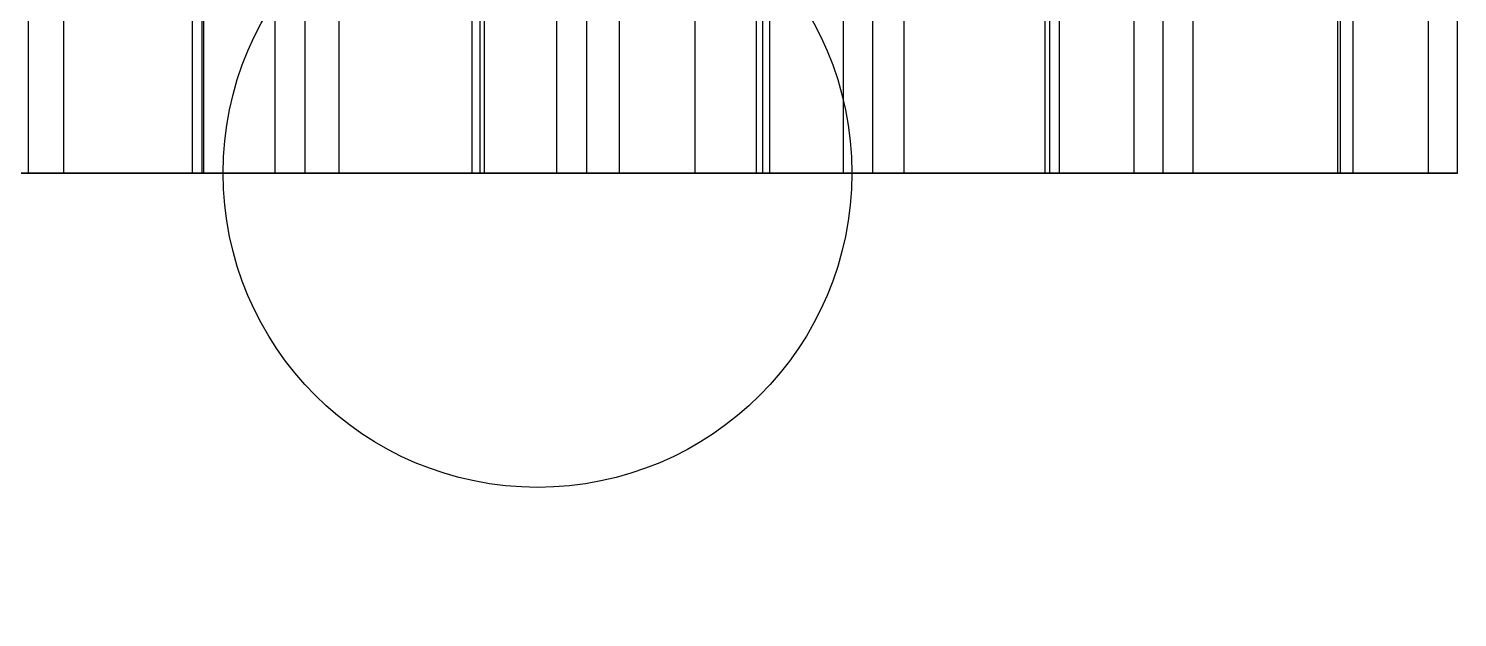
# Model space of a CAD drawing. Extents: x -60 to 60, y 140 to 264.
# Drawn here: x -27.24 to -18.15, y 191.67 to 195.42 of the extents above; entities that cross this region are included whole.
import ezdxf

# ---------------------------------------------------------------- set-up
doc = ezdxf.new("R2010")
doc.units = 0
doc.layers.add('Cut051011', color=7, linetype='CONTINUOUS')

msp = doc.modelspace()

# ---------------------------------------------------------------- linework, layer by layer
at = {"layer": 'Cut051011'}
for p, q in [((-27.238, 194.5, 550.031), (-27.238, 197.5, 550.031)), ((-27.238, 194.5, 550.031), (-27.238, 197.5, 550.031)), ((-27.238, 194.5, 649.969), (-27.238, 197.5, 649.969)), ((-27.238, 194.5, 649.969), (-27.238, 197.5, 649.969)), ((-27.0143, 194.5, 550.256), (-27.0143, 197.5, 550.256)), ((-27.0143, 194.5, 550.256), (-27.0143, 197.5, 550.256)), ((-27.0143, 194.5, 649.744), (-27.0143, 197.5, 649.744)), ((-27.0143, 194.5, 649.744), (-27.0143, 197.5, 649.744)), ((-26.1946, 194.5, 549.477), (-26.1946, 197.5, 549.477)), ((-26.1946, 194.5, 549.477), (-26.1946, 197.5, 549.477)), ((-26.1946, 194.5, 650.523), (-26.1946, 197.5, 650.523)), ((-26.1946, 194.5, 650.523), (-26.1946, 197.5, 650.523)), ((-26.1333, 194.5, 549.788), (-26.1333, 197.5, 549.788)), ((-26.1333, 194.5, 549.788), (-26.1333, 197.5, 549.788)), ((-26.1333, 194.5, 650.212), (-26.1333, 197.5, 650.212)), ((-26.1333, 194.5, 650.212), (-26.1333, 197.5, 650.212)), ((-26.1225, 194.5, 549.291), (-26.1225, 197.5, 549.291)), ((-26.1225, 194.5, 549.291), (-26.1225, 197.5, 549.291)), ((-26.1225, 194.5, 650.709), (-26.1225, 197.5, 650.709)), ((-26.1225, 194.5, 650.709), (-26.1225, 197.5, 650.709)), ((-25.6698, 194.5, 549.061), (-25.6698, 197.5, 549.061)), ((-25.6698, 194.5, 549.061), (-25.6698, 197.5, 549.061)), ((-25.6698, 194.5, 650.939), (-25.6698, 197.5, 650.939)), ((-25.6698, 194.5, 650.939), (-25.6698, 197.5, 650.939)), ((-25.4776, 194.5, 549.111), (-25.4776, 197.5, 549.111)), ((-25.4776, 194.5, 549.111), (-25.4776, 197.5, 549.111)), ((-25.4776, 194.5, 650.889), (-25.4776, 197.5, 650.889)), ((-25.4776, 194.5, 650.889), (-25.4776, 197.5, 650.889)), ((-25.2618, 194.5, 549.344), (-25.2618, 197.5, 549.344)), ((-25.2618, 194.5, 549.344), (-25.2618, 197.5, 549.344)), ((-25.2618, 194.5, 650.656), (-25.2618, 197.5, 650.656)), ((-25.2618, 194.5, 650.656), (-25.2618, 197.5, 650.656)), ((-24.4154, 194.5, 548.593), (-24.4154, 197.5, 548.593)), ((-24.4154, 194.5, 548.593), (-24.4154, 197.5, 548.593)), ((-24.4154, 194.5, 651.407), (-24.4154, 197.5, 651.407)), ((-24.4154, 194.5, 651.407), (-24.4154, 197.5, 651.407)), ((-24.365, 194.5, 548.906), (-24.365, 197.5, 548.906)), ((-24.365, 194.5, 548.906), (-24.365, 197.5, 548.906)), ((-24.365, 194.5, 651.094), (-24.365, 197.5, 651.094)), ((-24.365, 194.5, 651.094), (-24.365, 197.5, 651.094)), ((-24.3369, 194.5, 548.41), (-24.3369, 197.5, 548.41)), ((-24.3369, 194.5, 548.41), (-24.3369, 197.5, 548.41)), ((-24.3369, 194.5, 651.59), (-24.3369, 197.5, 651.59)), ((-24.3369, 194.5, 651.59), (-24.3369, 197.5, 651.59)), ((-23.8764, 194.5, 548.196), (-23.8764, 197.5, 548.196)), ((-23.8764, 194.5, 548.196), (-23.8764, 197.5, 548.196)), ((-23.8764, 194.5, 651.804), (-23.8764, 197.5, 651.804)), ((-23.8764, 194.5, 651.804), (-23.8764, 197.5, 651.804)), ((-23.686, 194.5, 548.253), (-23.686, 197.5, 548.253)), ((-23.686, 194.5, 548.253), (-23.686, 197.5, 548.253)), ((-23.686, 194.5, 651.747), (-23.686, 197.5, 651.747)), ((-23.686, 194.5, 651.747), (-23.686, 197.5, 651.747)), ((-23.4785, 194.5, 548.493), (-23.4785, 197.5, 548.493)), ((-23.4785, 194.5, 548.493), (-23.4785, 197.5, 548.493)), ((-23.4785, 194.5, 651.507), (-23.4785, 197.5, 651.507)), ((-23.4785, 194.5, 651.507), (-23.4785, 197.5, 651.507)), ((-23, 197.5, 639.837), (-23, 194.5, 639.837)), ((-23, 197.5, 639.837), (-23, 194.5, 639.837)), ((-23, 197.5, 560.163), (-23, 194.5, 560.163)), ((-23, 197.5, 560.163), (-23, 194.5, 560.163)), ((-22.6064, 194.5, 547.772), (-22.6064, 197.5, 547.772)), ((-22.6064, 194.5, 547.772), (-22.6064, 197.5, 547.772)), ((-22.6064, 194.5, 652.228), (-22.6064, 197.5, 652.228)), ((-22.6064, 194.5, 652.228), (-22.6064, 197.5, 652.228)), ((-22.567, 194.5, 548.087), (-22.567, 197.5, 548.087)), ((-22.567, 194.5, 548.087), (-22.567, 197.5, 548.087)), ((-22.567, 194.5, 651.913), (-22.567, 197.5, 651.913)), ((-22.567, 194.5, 651.913), (-22.567, 197.5, 651.913)), ((-22.5216, 194.5, 547.593), (-22.5216, 197.5, 547.593)), ((-22.5216, 194.5, 547.593), (-22.5216, 197.5, 547.593)), ((-22.5216, 194.5, 652.407), (-22.5216, 197.5, 652.407)), ((-22.5216, 194.5, 652.407), (-22.5216, 197.5, 652.407)), ((-22.0539, 194.5, 547.394), (-22.0539, 197.5, 547.394)), ((-22.0539, 194.5, 547.394), (-22.0539, 197.5, 547.394)), ((-22.0539, 194.5, 652.606), (-22.0539, 197.5, 652.606)), ((-22.0539, 194.5, 652.606), (-22.0539, 197.5, 652.606)), ((-21.8657, 194.5, 547.458), (-21.8657, 197.5, 547.458)), ((-21.8657, 194.5, 547.458), (-21.8657, 197.5, 547.458)), ((-21.8657, 194.5, 652.542), (-21.8657, 197.5, 652.542)), ((-21.8657, 194.5, 652.542), (-21.8657, 197.5, 652.542)), ((-21.6666, 194.5, 547.705), (-21.6666, 197.5, 547.705)), ((-21.6666, 194.5, 547.705), (-21.6666, 197.5, 547.705)), ((-21.6666, 194.5, 652.295), (-21.6666, 197.5, 652.295)), ((-21.6666, 194.5, 652.295), (-21.6666, 197.5, 652.295)), ((-20.7699, 194.5, 547.015), (-20.7699, 197.5, 547.015)), ((-20.7699, 194.5, 547.015), (-20.7699, 197.5, 547.015)), ((-20.7699, 194.5, 652.985), (-20.7699, 197.5, 652.985)), ((-20.7699, 194.5, 652.985), (-20.7699, 197.5, 652.985)), ((-20.7415, 194.5, 547.331), (-20.7415, 197.5, 547.331)), ((-20.7415, 194.5, 547.331), (-20.7415, 197.5, 547.331)), ((-20.7415, 194.5, 652.669), (-20.7415, 197.5, 652.669)), ((-20.7415, 194.5, 652.669), (-20.7415, 197.5, 652.669)), ((-20.6789, 194.5, 546.838), (-20.6789, 197.5, 546.838)), ((-20.6789, 194.5, 546.838), (-20.6789, 197.5, 546.838)), ((-20.6789, 194.5, 653.162), (-20.6789, 197.5, 653.162)), ((-20.6789, 194.5, 653.162), (-20.6789, 197.5, 653.162)), ((-20.2046, 194.5, 546.656), (-20.2046, 197.5, 546.656)), ((-20.2046, 194.5, 546.656), (-20.2046, 197.5, 546.656)), ((-20.2046, 194.5, 653.344), (-20.2046, 197.5, 653.344)), ((-20.2046, 194.5, 653.344), (-20.2046, 197.5, 653.344)), ((-20.0187, 194.5, 546.727), (-20.0187, 197.5, 546.727)), ((-20.0187, 194.5, 546.727), (-20.0187, 197.5, 546.727)), ((-20.0187, 194.5, 653.273), (-20.0187, 197.5, 653.273)), ((-20.0187, 194.5, 653.273), (-20.0187, 197.5, 653.273)), ((-19.8284, 194.5, 546.981), (-19.8284, 197.5, 546.981)), ((-19.8284, 194.5, 546.981), (-19.8284, 197.5, 546.981)), ((-19.8284, 194.5, 653.019), (-19.8284, 197.5, 653.019)), ((-19.8284, 194.5, 653.019), (-19.8284, 197.5, 653.019)), ((-18.9081, 194.5, 546.323), (-18.9081, 197.5, 546.323)), ((-18.9081, 194.5, 546.323), (-18.9081, 197.5, 546.323)), ((-18.9081, 194.5, 653.677), (-18.9081, 197.5, 653.677)), ((-18.9081, 194.5, 653.677), (-18.9081, 197.5, 653.677)), ((-18.8908, 194.5, 546.639), (-18.8908, 197.5, 546.639)), ((-18.8908, 194.5, 546.639), (-18.8908, 197.5, 546.639)), ((-18.8908, 194.5, 653.361), (-18.8908, 197.5, 653.361)), ((-18.8908, 194.5, 653.361), (-18.8908, 197.5, 653.361)), ((-18.811, 194.5, 546.149), (-18.811, 197.5, 546.149)), ((-18.811, 194.5, 546.149), (-18.811, 197.5, 546.149)), ((-18.811, 194.5, 653.851), (-18.811, 197.5, 653.851)), ((-18.811, 194.5, 653.851), (-18.811, 197.5, 653.851)), ((-18.3306, 194.5, 545.984), (-18.3306, 197.5, 545.984)), ((-18.3306, 194.5, 545.984), (-18.3306, 197.5, 545.984)), ((-18.3306, 194.5, 654.016), (-18.3306, 197.5, 654.016)), ((-18.3306, 194.5, 654.016), (-18.3306, 197.5, 654.016)), ((-18.1473, 194.5, 546.061), (-18.1473, 197.5, 546.061)), ((-18.1473, 194.5, 546.061), (-18.1473, 197.5, 546.061)), ((-18.1473, 194.5, 653.939), (-18.1473, 197.5, 653.939)), ((-18.1473, 194.5, 653.939), (-18.1473, 197.5, 653.939))]:
    msp.add_line(p, q, dxfattribs=at)
for centre, radius in [((0, 203.5), 60), ((0, 203.5), 60), ((0, 200.5), 60), ((0, 200.5), 60), ((-24, 194.5), 2), ((-24, 194.5), 2), ((-24, 194.5), 2), ((-24, 194.5), 2)]:
    msp.add_circle(centre, radius, dxfattribs=at)
for points, degree, knots in [([(-27.238, 194.5, 550.031), (-27.2686, 194.5, 549.988), (-27.3267, 194.5, 549.973), (-27.3856, 194.5, 549.961), (-27.4319, 194.5, 549.987)], 2, [0, 0, 0, 0.724386, 0.724386, 1.44877, 1.44877, 1.44877]), ([(-27.4319, 194.5, 650.013), (-27.3856, 194.5, 650.039), (-27.3267, 194.5, 650.027), (-27.2686, 194.5, 650.012), (-27.238, 194.5, 649.969)], 2, [0, 0, 0, 0.724386, 0.724386, 1.44877, 1.44877, 1.44877]), ([(-27.238, 194.5, 550.031), (-27.2686, 194.5, 549.988), (-27.3267, 194.5, 549.973), (-27.3856, 194.5, 549.961), (-27.4319, 194.5, 549.987)], 2, [0, 0, 0, 0.724386, 0.724386, 1.44877, 1.44877, 1.44877]), ([(-27.4319, 194.5, 650.013), (-27.3856, 194.5, 650.039), (-27.3267, 194.5, 650.027), (-27.2686, 194.5, 650.012), (-27.238, 194.5, 649.969)], 2, [0, 0, 0, 0.724386, 0.724386, 1.44877, 1.44877, 1.44877]), ([(-26.1333, 194.5, 549.788), (-26.1302, 194.5, 549.87), (-26.1462, 194.5, 549.968), (-26.1947, 194.5, 550.062), (-26.2424, 194.5, 550.156), (-26.3247, 194.5, 550.243), (-26.4274, 194.5, 550.297), (-26.5296, 194.5, 550.352), (-26.6484, 194.5, 550.371), (-26.7528, 194.5, 550.358), (-26.8579, 194.5, 550.346), (-26.9474, 194.5, 550.305), (-27.0143, 194.5, 550.256)], 3, [0, 0, 0, 0, 0.558599, 0.558599, 0.558599, 1.1172, 1.1172, 1.1172, 1.6758, 1.6758, 1.6758, 2.2344, 2.2344, 2.2344, 2.2344]), ([(-27.0143, 194.5, 649.744), (-26.9474, 194.5, 649.695), (-26.8579, 194.5, 649.654), (-26.7528, 194.5, 649.642), (-26.6484, 194.5, 649.629), (-26.5296, 194.5, 649.648), (-26.4274, 194.5, 649.703), (-26.3247, 194.5, 649.757), (-26.2424, 194.5, 649.844), (-26.1947, 194.5, 649.938), (-26.1462, 194.5, 650.032), (-26.1302, 194.5, 650.13), (-26.1333, 194.5, 650.212)], 3, [0, 0, 0, 0, 0.558599, 0.558599, 0.558599, 1.1172, 1.1172, 1.1172, 1.6758, 1.6758, 1.6758, 2.2344, 2.2344, 2.2344, 2.2344]), ([(-26.1333, 194.5, 549.788), (-26.1302, 194.5, 549.87), (-26.1462, 194.5, 549.968), (-26.1947, 194.5, 550.062), (-26.2424, 194.5, 550.156), (-26.3247, 194.5, 550.243), (-26.4274, 194.5, 550.297), (-26.5296, 194.5, 550.352), (-26.6484, 194.5, 550.371), (-26.7528, 194.5, 550.358), (-26.8579, 194.5, 550.346), (-26.9474, 194.5, 550.305), (-27.0143, 194.5, 550.256)], 3, [0, 0, 0, 0, 0.558599, 0.558599, 0.558599, 1.1172, 1.1172, 1.1172, 1.6758, 1.6758, 1.6758, 2.2344, 2.2344, 2.2344, 2.2344]), ([(-27.0143, 194.5, 649.744), (-26.9474, 194.5, 649.695), (-26.8579, 194.5, 649.654), (-26.7528, 194.5, 649.642), (-26.6484, 194.5, 649.629), (-26.5296, 194.5, 649.648), (-26.4274, 194.5, 649.703), (-26.3247, 194.5, 649.757), (-26.2424, 194.5, 649.844), (-26.1947, 194.5, 649.938), (-26.1462, 194.5, 650.032), (-26.1302, 194.5, 650.13), (-26.1333, 194.5, 650.212)], 3, [0, 0, 0, 0, 0.558599, 0.558599, 0.558599, 1.1172, 1.1172, 1.1172, 1.6758, 1.6758, 1.6758, 2.2344, 2.2344, 2.2344, 2.2344]), ([(-26.1225, 194.5, 549.291), (-26.1701, 194.5, 549.315), (-26.1937, 194.5, 549.37), (-26.2135, 194.5, 549.427), (-26.1946, 194.5, 549.477)], 2, [0, 0, 0, 0.724386, 0.724386, 1.44877, 1.44877, 1.44877]), ([(-26.1946, 194.5, 650.523), (-26.2135, 194.5, 650.573), (-26.1937, 194.5, 650.63), (-26.1701, 194.5, 650.685), (-26.1225, 194.5, 650.709)], 2, [0, 0, 0, 0.724386, 0.724386, 1.44877, 1.44877, 1.44877]), ([(-26.1225, 194.5, 549.291), (-26.1701, 194.5, 549.315), (-26.1937, 194.5, 549.37), (-26.2135, 194.5, 549.427), (-26.1946, 194.5, 549.477)], 2, [0, 0, 0, 0.724386, 0.724386, 1.44877, 1.44877, 1.44877]), ([(-26.1946, 194.5, 650.523), (-26.2135, 194.5, 650.573), (-26.1937, 194.5, 650.63), (-26.1701, 194.5, 650.685), (-26.1225, 194.5, 650.709)], 2, [0, 0, 0, 0.724386, 0.724386, 1.44877, 1.44877, 1.44877]), ([(-25.4776, 194.5, 549.111), (-25.5066, 194.5, 549.067), (-25.5641, 194.5, 549.049), (-25.6226, 194.5, 549.036), (-25.6698, 194.5, 549.061)], 2, [0, 0, 0, 0.724386, 0.724386, 1.44877, 1.44877, 1.44877]), ([(-25.6698, 194.5, 650.939), (-25.6226, 194.5, 650.964), (-25.5641, 194.5, 650.951), (-25.5066, 194.5, 650.933), (-25.4776, 194.5, 650.889)], 2, [0, 0, 0, 0.724386, 0.724386, 1.44877, 1.44877, 1.44877]), ([(-25.4776, 194.5, 549.111), (-25.5066, 194.5, 549.067), (-25.5641, 194.5, 549.049), (-25.6226, 194.5, 549.036), (-25.6698, 194.5, 549.061)], 2, [0, 0, 0, 0.724386, 0.724386, 1.44877, 1.44877, 1.44877]), ([(-25.6698, 194.5, 650.939), (-25.6226, 194.5, 650.964), (-25.5641, 194.5, 650.951), (-25.5066, 194.5, 650.933), (-25.4776, 194.5, 650.889)], 2, [0, 0, 0, 0.724386, 0.724386, 1.44877, 1.44877, 1.44877]), ([(-24.365, 194.5, 548.906), (-24.3648, 194.5, 548.989), (-24.3841, 194.5, 549.086), (-24.436, 194.5, 549.178), (-24.4868, 194.5, 549.27), (-24.5721, 194.5, 549.355), (-24.6767, 194.5, 549.405), (-24.7807, 194.5, 549.457), (-24.9002, 194.5, 549.472), (-25.004, 194.5, 549.455), (-25.1086, 194.5, 549.439), (-25.1967, 194.5, 549.395), (-25.2618, 194.5, 549.344)], 3, [0, 0, 0, 0, 0.558599, 0.558599, 0.558599, 1.1172, 1.1172, 1.1172, 1.6758, 1.6758, 1.6758, 2.2344, 2.2344, 2.2344, 2.2344]), ([(-25.2618, 194.5, 650.656), (-25.1967, 194.5, 650.605), (-25.1086, 194.5, 650.561), (-25.004, 194.5, 650.545), (-24.9002, 194.5, 650.528), (-24.7807, 194.5, 650.543), (-24.6767, 194.5, 650.595), (-24.5721, 194.5, 650.645), (-24.4868, 194.5, 650.73), (-24.436, 194.5, 650.822), (-24.3841, 194.5, 650.914), (-24.3648, 194.5, 651.011), (-24.365, 194.5, 651.094)], 3, [0, 0, 0, 0, 0.558599, 0.558599, 0.558599, 1.1172, 1.1172, 1.1172, 1.6758, 1.6758, 1.6758, 2.2344, 2.2344, 2.2344, 2.2344]), ([(-24.365, 194.5, 548.906), (-24.3648, 194.5, 548.989), (-24.3841, 194.5, 549.086), (-24.436, 194.5, 549.178), (-24.4868, 194.5, 549.27), (-24.5721, 194.5, 549.355), (-24.6767, 194.5, 549.405), (-24.7807, 194.5, 549.457), (-24.9002, 194.5, 549.472), (-25.004, 194.5, 549.455), (-25.1086, 194.5, 549.439), (-25.1967, 194.5, 549.395), (-25.2618, 194.5, 549.344)], 3, [0, 0, 0, 0, 0.558599, 0.558599, 0.558599, 1.1172, 1.1172, 1.1172, 1.6758, 1.6758, 1.6758, 2.2344, 2.2344, 2.2344, 2.2344]), ([(-25.2618, 194.5, 650.656), (-25.1967, 194.5, 650.605), (-25.1086, 194.5, 650.561), (-25.004, 194.5, 650.545), (-24.9002, 194.5, 650.528), (-24.7807, 194.5, 650.543), (-24.6767, 194.5, 650.595), (-24.5721, 194.5, 650.645), (-24.4868, 194.5, 650.73), (-24.436, 194.5, 650.822), (-24.3841, 194.5, 650.914), (-24.3648, 194.5, 651.011), (-24.365, 194.5, 651.094)], 3, [0, 0, 0, 0, 0.558599, 0.558599, 0.558599, 1.1172, 1.1172, 1.1172, 1.6758, 1.6758, 1.6758, 2.2344, 2.2344, 2.2344, 2.2344]), ([(-24.3369, 194.5, 548.41), (-24.3852, 194.5, 548.433), (-24.4107, 194.5, 548.487), (-24.4326, 194.5, 548.543), (-24.4154, 194.5, 548.593)], 2, [0, 0, 0, 0.724386, 0.724386, 1.44877, 1.44877, 1.44877]), ([(-24.4154, 194.5, 651.407), (-24.4326, 194.5, 651.457), (-24.4107, 194.5, 651.513), (-24.3852, 194.5, 651.567), (-24.3369, 194.5, 651.59)], 2, [0, 0, 0, 0.724386, 0.724386, 1.44877, 1.44877, 1.44877]), ([(-24.3369, 194.5, 548.41), (-24.3852, 194.5, 548.433), (-24.4107, 194.5, 548.487), (-24.4326, 194.5, 548.543), (-24.4154, 194.5, 548.593)], 2, [0, 0, 0, 0.724386, 0.724386, 1.44877, 1.44877, 1.44877]), ([(-24.4154, 194.5, 651.407), (-24.4326, 194.5, 651.457), (-24.4107, 194.5, 651.513), (-24.3852, 194.5, 651.567), (-24.3369, 194.5, 651.59)], 2, [0, 0, 0, 0.724386, 0.724386, 1.44877, 1.44877, 1.44877]), ([(-23.686, 194.5, 548.253), (-23.7135, 194.5, 548.208), (-23.7704, 194.5, 548.188), (-23.8284, 194.5, 548.173), (-23.8764, 194.5, 548.196)], 2, [0, 0, 0, 0.724386, 0.724386, 1.44877, 1.44877, 1.44877]), ([(-23.8764, 194.5, 651.804), (-23.8284, 194.5, 651.827), (-23.7704, 194.5, 651.812), (-23.7135, 194.5, 651.792), (-23.686, 194.5, 651.747)], 2, [0, 0, 0, 0.724386, 0.724386, 1.44877, 1.44877, 1.44877]), ([(-23.686, 194.5, 548.253), (-23.7135, 194.5, 548.208), (-23.7704, 194.5, 548.188), (-23.8284, 194.5, 548.173), (-23.8764, 194.5, 548.196)], 2, [0, 0, 0, 0.724386, 0.724386, 1.44877, 1.44877, 1.44877]), ([(-23.8764, 194.5, 651.804), (-23.8284, 194.5, 651.827), (-23.7704, 194.5, 651.812), (-23.7135, 194.5, 651.792), (-23.686, 194.5, 651.747)], 2, [0, 0, 0, 0.724386, 0.724386, 1.44877, 1.44877, 1.44877]), ([(-22.567, 194.5, 548.087), (-22.5697, 194.5, 548.17), (-22.5924, 194.5, 548.266), (-22.6474, 194.5, 548.356), (-22.7015, 194.5, 548.446), (-22.7897, 194.5, 548.528), (-22.8959, 194.5, 548.575), (-23.0017, 194.5, 548.623), (-23.1216, 194.5, 548.633), (-23.2248, 194.5, 548.613), (-23.3288, 194.5, 548.594), (-23.4152, 194.5, 548.546), (-23.4785, 194.5, 548.493)], 3, [0, 0, 0, 0, 0.558599, 0.558599, 0.558599, 1.1172, 1.1172, 1.1172, 1.6758, 1.6758, 1.6758, 2.2344, 2.2344, 2.2344, 2.2344]), ([(-23.4785, 194.5, 651.507), (-23.4152, 194.5, 651.454), (-23.3288, 194.5, 651.406), (-23.2248, 194.5, 651.387), (-23.1216, 194.5, 651.367), (-23.0017, 194.5, 651.377), (-22.8959, 194.5, 651.425), (-22.7897, 194.5, 651.472), (-22.7015, 194.5, 651.554), (-22.6474, 194.5, 651.644), (-22.5924, 194.5, 651.734), (-22.5697, 194.5, 651.83), (-22.567, 194.5, 651.913)], 3, [0, 0, 0, 0, 0.558599, 0.558599, 0.558599, 1.1172, 1.1172, 1.1172, 1.6758, 1.6758, 1.6758, 2.2344, 2.2344, 2.2344, 2.2344]), ([(-22.567, 194.5, 548.087), (-22.5697, 194.5, 548.17), (-22.5924, 194.5, 548.266), (-22.6474, 194.5, 548.356), (-22.7015, 194.5, 548.446), (-22.7897, 194.5, 548.528), (-22.8959, 194.5, 548.575), (-23.0017, 194.5, 548.623), (-23.1216, 194.5, 548.633), (-23.2248, 194.5, 548.613), (-23.3288, 194.5, 548.594), (-23.4152, 194.5, 548.546), (-23.4785, 194.5, 548.493)], 3, [0, 0, 0, 0, 0.558599, 0.558599, 0.558599, 1.1172, 1.1172, 1.1172, 1.6758, 1.6758, 1.6758, 2.2344, 2.2344, 2.2344, 2.2344]), ([(-23.4785, 194.5, 651.507), (-23.4152, 194.5, 651.454), (-23.3288, 194.5, 651.406), (-23.2248, 194.5, 651.387), (-23.1216, 194.5, 651.367), (-23.0017, 194.5, 651.377), (-22.8959, 194.5, 651.425), (-22.7897, 194.5, 651.472), (-22.7015, 194.5, 651.554), (-22.6474, 194.5, 651.644), (-22.5924, 194.5, 651.734), (-22.5697, 194.5, 651.83), (-22.567, 194.5, 651.913)], 3, [0, 0, 0, 0, 0.558599, 0.558599, 0.558599, 1.1172, 1.1172, 1.1172, 1.6758, 1.6758, 1.6758, 2.2344, 2.2344, 2.2344, 2.2344]), ([(-22.5216, 194.5, 547.593), (-22.5707, 194.5, 547.613), (-22.5981, 194.5, 547.666), (-22.6218, 194.5, 547.721), (-22.6064, 194.5, 547.772)], 2, [0, 0, 0, 0.724386, 0.724386, 1.44877, 1.44877, 1.44877]), ([(-22.6064, 194.5, 652.228), (-22.6218, 194.5, 652.279), (-22.5981, 194.5, 652.334), (-22.5707, 194.5, 652.387), (-22.5216, 194.5, 652.407)], 2, [0, 0, 0, 0.724386, 0.724386, 1.44877, 1.44877, 1.44877]), ([(-22.5216, 194.5, 547.593), (-22.5707, 194.5, 547.613), (-22.5981, 194.5, 547.666), (-22.6218, 194.5, 547.721), (-22.6064, 194.5, 547.772)], 2, [0, 0, 0, 0.724386, 0.724386, 1.44877, 1.44877, 1.44877]), ([(-22.6064, 194.5, 652.228), (-22.6218, 194.5, 652.279), (-22.5981, 194.5, 652.334), (-22.5707, 194.5, 652.387), (-22.5216, 194.5, 652.407)], 2, [0, 0, 0, 0.724386, 0.724386, 1.44877, 1.44877, 1.44877]), ([(-21.8657, 194.5, 547.458), (-21.8916, 194.5, 547.412), (-21.9477, 194.5, 547.39), (-22.0051, 194.5, 547.373), (-22.0539, 194.5, 547.394)], 2, [0, 0, 0, 0.724386, 0.724386, 1.44877, 1.44877, 1.44877]), ([(-22.0539, 194.5, 652.606), (-22.0051, 194.5, 652.627), (-21.9477, 194.5, 652.61), (-21.8916, 194.5, 652.588), (-21.8657, 194.5, 652.542)], 2, [0, 0, 0, 0.724386, 0.724386, 1.44877, 1.44877, 1.44877]), ([(-21.8657, 194.5, 547.458), (-21.8916, 194.5, 547.412), (-21.9477, 194.5, 547.39), (-22.0051, 194.5, 547.373), (-22.0539, 194.5, 547.394)], 2, [0, 0, 0, 0.724386, 0.724386, 1.44877, 1.44877, 1.44877]), ([(-22.0539, 194.5, 652.606), (-22.0051, 194.5, 652.627), (-21.9477, 194.5, 652.61), (-21.8916, 194.5, 652.588), (-21.8657, 194.5, 652.542)], 2, [0, 0, 0, 0.724386, 0.724386, 1.44877, 1.44877, 1.44877]), ([(-20.7415, 194.5, 547.331), (-20.7471, 194.5, 547.414), (-20.7731, 194.5, 547.509), (-20.8313, 194.5, 547.597), (-20.8884, 194.5, 547.685), (-20.9795, 194.5, 547.764), (-21.0873, 194.5, 547.807), (-21.1947, 194.5, 547.851), (-21.3148, 194.5, 547.858), (-21.4173, 194.5, 547.834), (-21.5205, 194.5, 547.811), (-21.6053, 194.5, 547.76), (-21.6666, 194.5, 547.705)], 3, [0, 0, 0, 0, 0.558599, 0.558599, 0.558599, 1.1172, 1.1172, 1.1172, 1.6758, 1.6758, 1.6758, 2.2344, 2.2344, 2.2344, 2.2344]), ([(-21.6666, 194.5, 652.295), (-21.6053, 194.5, 652.24), (-21.5205, 194.5, 652.189), (-21.4173, 194.5, 652.166), (-21.3148, 194.5, 652.142), (-21.1947, 194.5, 652.149), (-21.0873, 194.5, 652.193), (-20.9795, 194.5, 652.236), (-20.8884, 194.5, 652.315), (-20.8313, 194.5, 652.403), (-20.7731, 194.5, 652.491), (-20.7471, 194.5, 652.586), (-20.7415, 194.5, 652.669)], 3, [0, 0, 0, 0, 0.558599, 0.558599, 0.558599, 1.1172, 1.1172, 1.1172, 1.6758, 1.6758, 1.6758, 2.2344, 2.2344, 2.2344, 2.2344]), ([(-20.7415, 194.5, 547.331), (-20.7471, 194.5, 547.414), (-20.7731, 194.5, 547.509), (-20.8313, 194.5, 547.597), (-20.8884, 194.5, 547.685), (-20.9795, 194.5, 547.764), (-21.0873, 194.5, 547.807), (-21.1947, 194.5, 547.851), (-21.3148, 194.5, 547.858), (-21.4173, 194.5, 547.834), (-21.5205, 194.5, 547.811), (-21.6053, 194.5, 547.76), (-21.6666, 194.5, 547.705)], 3, [0, 0, 0, 0, 0.558599, 0.558599, 0.558599, 1.1172, 1.1172, 1.1172, 1.6758, 1.6758, 1.6758, 2.2344, 2.2344, 2.2344, 2.2344]), ([(-21.6666, 194.5, 652.295), (-21.6053, 194.5, 652.24), (-21.5205, 194.5, 652.189), (-21.4173, 194.5, 652.166), (-21.3148, 194.5, 652.142), (-21.1947, 194.5, 652.149), (-21.0873, 194.5, 652.193), (-20.9795, 194.5, 652.236), (-20.8884, 194.5, 652.315), (-20.8313, 194.5, 652.403), (-20.7731, 194.5, 652.491), (-20.7471, 194.5, 652.586), (-20.7415, 194.5, 652.669)], 3, [0, 0, 0, 0, 0.558599, 0.558599, 0.558599, 1.1172, 1.1172, 1.1172, 1.6758, 1.6758, 1.6758, 2.2344, 2.2344, 2.2344, 2.2344]), ([(-20.6789, 194.5, 546.838), (-20.7287, 194.5, 546.857), (-20.7579, 194.5, 546.91), (-20.7836, 194.5, 546.964), (-20.7699, 194.5, 547.015)], 2, [0, 0, 0, 0.724386, 0.724386, 1.44877, 1.44877, 1.44877]), ([(-20.7699, 194.5, 652.985), (-20.7836, 194.5, 653.036), (-20.7579, 194.5, 653.09), (-20.7287, 194.5, 653.143), (-20.6789, 194.5, 653.162)], 2, [0, 0, 0, 0.724386, 0.724386, 1.44877, 1.44877, 1.44877]), ([(-20.6789, 194.5, 546.838), (-20.7287, 194.5, 546.857), (-20.7579, 194.5, 546.91), (-20.7836, 194.5, 546.964), (-20.7699, 194.5, 547.015)], 2, [0, 0, 0, 0.724386, 0.724386, 1.44877, 1.44877, 1.44877]), ([(-20.7699, 194.5, 652.985), (-20.7836, 194.5, 653.036), (-20.7579, 194.5, 653.09), (-20.7287, 194.5, 653.143), (-20.6789, 194.5, 653.162)], 2, [0, 0, 0, 0.724386, 0.724386, 1.44877, 1.44877, 1.44877]), ([(-20.0187, 194.5, 546.727), (-20.0429, 194.5, 546.68), (-20.0983, 194.5, 546.656), (-20.155, 194.5, 546.637), (-20.2046, 194.5, 546.656)], 2, [0, 0, 0, 0.724386, 0.724386, 1.44877, 1.44877, 1.44877]), ([(-20.2046, 194.5, 653.344), (-20.155, 194.5, 653.363), (-20.0983, 194.5, 653.344), (-20.0429, 194.5, 653.32), (-20.0187, 194.5, 653.273)], 2, [0, 0, 0, 0.724386, 0.724386, 1.44877, 1.44877, 1.44877]), ([(-20.0187, 194.5, 546.727), (-20.0429, 194.5, 546.68), (-20.0983, 194.5, 546.656), (-20.155, 194.5, 546.637), (-20.2046, 194.5, 546.656)], 2, [0, 0, 0, 0.724386, 0.724386, 1.44877, 1.44877, 1.44877]), ([(-20.2046, 194.5, 653.344), (-20.155, 194.5, 653.363), (-20.0983, 194.5, 653.344), (-20.0429, 194.5, 653.32), (-20.0187, 194.5, 653.273)], 2, [0, 0, 0, 0.724386, 0.724386, 1.44877, 1.44877, 1.44877]), ([(-18.8908, 194.5, 546.639), (-18.8992, 194.5, 546.722), (-18.9286, 194.5, 546.816), (-18.9897, 194.5, 546.902), (-19.05, 194.5, 546.988), (-19.1437, 194.5, 547.064), (-19.2529, 194.5, 547.103), (-19.3618, 194.5, 547.143), (-19.4821, 194.5, 547.146), (-19.5837, 194.5, 547.118), (-19.686, 194.5, 547.092), (-19.769, 194.5, 547.038), (-19.8284, 194.5, 546.981)], 3, [0, 0, 0, 0, 0.558599, 0.558599, 0.558599, 1.1172, 1.1172, 1.1172, 1.6758, 1.6758, 1.6758, 2.2344, 2.2344, 2.2344, 2.2344]), ([(-19.8284, 194.5, 653.019), (-19.769, 194.5, 652.962), (-19.686, 194.5, 652.908), (-19.5837, 194.5, 652.882), (-19.4821, 194.5, 652.854), (-19.3618, 194.5, 652.857), (-19.2529, 194.5, 652.897), (-19.1437, 194.5, 652.936), (-19.05, 194.5, 653.012), (-18.9897, 194.5, 653.098), (-18.9286, 194.5, 653.184), (-18.8992, 194.5, 653.278), (-18.8908, 194.5, 653.361)], 3, [0, 0, 0, 0, 0.558599, 0.558599, 0.558599, 1.1172, 1.1172, 1.1172, 1.6758, 1.6758, 1.6758, 2.2344, 2.2344, 2.2344, 2.2344]), ([(-18.8908, 194.5, 546.639), (-18.8992, 194.5, 546.722), (-18.9286, 194.5, 546.816), (-18.9897, 194.5, 546.902), (-19.05, 194.5, 546.988), (-19.1437, 194.5, 547.064), (-19.2529, 194.5, 547.103), (-19.3618, 194.5, 547.143), (-19.4821, 194.5, 547.146), (-19.5837, 194.5, 547.118), (-19.686, 194.5, 547.092), (-19.769, 194.5, 547.038), (-19.8284, 194.5, 546.981)], 3, [0, 0, 0, 0, 0.558599, 0.558599, 0.558599, 1.1172, 1.1172, 1.1172, 1.6758, 1.6758, 1.6758, 2.2344, 2.2344, 2.2344, 2.2344]), ([(-19.8284, 194.5, 653.019), (-19.769, 194.5, 652.962), (-19.686, 194.5, 652.908), (-19.5837, 194.5, 652.882), (-19.4821, 194.5, 652.854), (-19.3618, 194.5, 652.857), (-19.2529, 194.5, 652.897), (-19.1437, 194.5, 652.936), (-19.05, 194.5, 653.012), (-18.9897, 194.5, 653.098), (-18.9286, 194.5, 653.184), (-18.8992, 194.5, 653.278), (-18.8908, 194.5, 653.361)], 3, [0, 0, 0, 0, 0.558599, 0.558599, 0.558599, 1.1172, 1.1172, 1.1172, 1.6758, 1.6758, 1.6758, 2.2344, 2.2344, 2.2344, 2.2344]), ([(-18.811, 194.5, 546.149), (-18.8614, 194.5, 546.166), (-18.8924, 194.5, 546.218), (-18.92, 194.5, 546.271), (-18.9081, 194.5, 546.323)], 2, [0, 0, 0, 0.724386, 0.724386, 1.44877, 1.44877, 1.44877]), ([(-18.9081, 194.5, 653.677), (-18.92, 194.5, 653.729), (-18.8924, 194.5, 653.782), (-18.8614, 194.5, 653.834), (-18.811, 194.5, 653.851)], 2, [0, 0, 0, 0.724386, 0.724386, 1.44877, 1.44877, 1.44877]), ([(-18.811, 194.5, 546.149), (-18.8614, 194.5, 546.166), (-18.8924, 194.5, 546.218), (-18.92, 194.5, 546.271), (-18.9081, 194.5, 546.323)], 2, [0, 0, 0, 0.724386, 0.724386, 1.44877, 1.44877, 1.44877]), ([(-18.9081, 194.5, 653.677), (-18.92, 194.5, 653.729), (-18.8924, 194.5, 653.782), (-18.8614, 194.5, 653.834), (-18.811, 194.5, 653.851)], 2, [0, 0, 0, 0.724386, 0.724386, 1.44877, 1.44877, 1.44877]), ([(-18.1473, 194.5, 546.061), (-18.1698, 194.5, 546.013), (-18.2243, 194.5, 545.987), (-18.2804, 194.5, 545.966), (-18.3306, 194.5, 545.984)], 2, [0, 0, 0, 0.724386, 0.724386, 1.44877, 1.44877, 1.44877]), ([(-18.3306, 194.5, 654.016), (-18.2804, 194.5, 654.034), (-18.2243, 194.5, 654.013), (-18.1698, 194.5, 653.987), (-18.1473, 194.5, 653.939)], 2, [0, 0, 0, 0.724386, 0.724386, 1.44877, 1.44877, 1.44877]), ([(-18.1473, 194.5, 546.061), (-18.1698, 194.5, 546.013), (-18.2243, 194.5, 545.987), (-18.2804, 194.5, 545.966), (-18.3306, 194.5, 545.984)], 2, [0, 0, 0, 0.724386, 0.724386, 1.44877, 1.44877, 1.44877]), ([(-18.3306, 194.5, 654.016), (-18.2804, 194.5, 654.034), (-18.2243, 194.5, 654.013), (-18.1698, 194.5, 653.987), (-18.1473, 194.5, 653.939)], 2, [0, 0, 0, 0.724386, 0.724386, 1.44877, 1.44877, 1.44877])]:
    msp.add_open_spline(points, degree=degree, knots=knots, dxfattribs=at)
for points, degree in [([(-27.0143, 194.5, 550.256), (-27.1441, 194.5, 550.162), (-27.238, 194.5, 550.031)], 2), ([(-27.238, 194.5, 649.969), (-27.1441, 194.5, 649.838), (-27.0143, 194.5, 649.744)], 2), ([(-27.0143, 194.5, 550.256), (-27.1441, 194.5, 550.162), (-27.238, 194.5, 550.031)], 2), ([(-27.238, 194.5, 649.969), (-27.1441, 194.5, 649.838), (-27.0143, 194.5, 649.744)], 2), ([(-26.1946, 194.5, 549.477), (-26.1391, 194.5, 549.627), (-26.1333, 194.5, 549.788)], 2), ([(-26.1333, 194.5, 650.212), (-26.1391, 194.5, 650.373), (-26.1946, 194.5, 650.523)], 2), ([(-26.1946, 194.5, 549.477), (-26.1391, 194.5, 549.627), (-26.1333, 194.5, 549.788)], 2), ([(-26.1333, 194.5, 650.212), (-26.1391, 194.5, 650.373), (-26.1946, 194.5, 650.523)], 2), ([(-25.6698, 194.5, 549.061), (-26.1225, 194.5, 549.291)], 1), ([(-26.1225, 194.5, 650.709), (-25.6698, 194.5, 650.939)], 1), ([(-25.6698, 194.5, 549.061), (-26.1225, 194.5, 549.291)], 1), ([(-26.1225, 194.5, 650.709), (-25.6698, 194.5, 650.939)], 1), ([(-25.2618, 194.5, 549.344), (-25.3882, 194.5, 549.245), (-25.4776, 194.5, 549.111)], 2), ([(-25.4776, 194.5, 650.889), (-25.3882, 194.5, 650.755), (-25.2618, 194.5, 650.656)], 2), ([(-25.2618, 194.5, 549.344), (-25.3882, 194.5, 549.245), (-25.4776, 194.5, 549.111)], 2), ([(-25.4776, 194.5, 650.889), (-25.3882, 194.5, 650.755), (-25.2618, 194.5, 650.656)], 2), ([(-24.4154, 194.5, 548.593), (-24.3652, 194.5, 548.746), (-24.365, 194.5, 548.906)], 2), ([(-24.365, 194.5, 651.094), (-24.3652, 194.5, 651.254), (-24.4154, 194.5, 651.407)], 2), ([(-24.4154, 194.5, 548.593), (-24.3652, 194.5, 548.746), (-24.365, 194.5, 548.906)], 2), ([(-24.365, 194.5, 651.094), (-24.3652, 194.5, 651.254), (-24.4154, 194.5, 651.407)], 2), ([(-23.8764, 194.5, 548.196), (-24.3369, 194.5, 548.41)], 1), ([(-24.3369, 194.5, 651.59), (-23.8764, 194.5, 651.804)], 1), ([(-23.8764, 194.5, 548.196), (-24.3369, 194.5, 548.41)], 1), ([(-24.3369, 194.5, 651.59), (-23.8764, 194.5, 651.804)], 1), ([(-23.4785, 194.5, 548.493), (-23.6014, 194.5, 548.39), (-23.686, 194.5, 548.253)], 2), ([(-23.686, 194.5, 651.747), (-23.6014, 194.5, 651.61), (-23.4785, 194.5, 651.507)], 2), ([(-23.4785, 194.5, 548.493), (-23.6014, 194.5, 548.39), (-23.686, 194.5, 548.253)], 2), ([(-23.686, 194.5, 651.747), (-23.6014, 194.5, 651.61), (-23.4785, 194.5, 651.507)], 2), ([(-22.6064, 194.5, 547.772), (-22.5616, 194.5, 547.927), (-22.567, 194.5, 548.087)], 2), ([(-22.567, 194.5, 651.913), (-22.5616, 194.5, 652.073), (-22.6064, 194.5, 652.228)], 2), ([(-22.6064, 194.5, 547.772), (-22.5616, 194.5, 547.927), (-22.567, 194.5, 548.087)], 2), ([(-22.567, 194.5, 651.913), (-22.5616, 194.5, 652.073), (-22.6064, 194.5, 652.228)], 2), ([(-22.0539, 194.5, 547.394), (-22.5216, 194.5, 547.593)], 1), ([(-22.5216, 194.5, 652.407), (-22.0539, 194.5, 652.606)], 1), ([(-22.0539, 194.5, 547.394), (-22.5216, 194.5, 547.593)], 1), ([(-22.5216, 194.5, 652.407), (-22.0539, 194.5, 652.606)], 1), ([(-21.6666, 194.5, 547.705), (-21.7858, 194.5, 547.597), (-21.8657, 194.5, 547.458)], 2), ([(-21.8657, 194.5, 652.542), (-21.7858, 194.5, 652.403), (-21.6666, 194.5, 652.295)], 2), ([(-21.6666, 194.5, 547.705), (-21.7858, 194.5, 547.597), (-21.8657, 194.5, 547.458)], 2), ([(-21.8657, 194.5, 652.542), (-21.7858, 194.5, 652.403), (-21.6666, 194.5, 652.295)], 2), ([(-20.7699, 194.5, 547.015), (-20.7305, 194.5, 547.171), (-20.7415, 194.5, 547.331)], 2), ([(-20.7415, 194.5, 652.669), (-20.7305, 194.5, 652.829), (-20.7699, 194.5, 652.985)], 2), ([(-20.7699, 194.5, 547.015), (-20.7305, 194.5, 547.171), (-20.7415, 194.5, 547.331)], 2), ([(-20.7415, 194.5, 652.669), (-20.7305, 194.5, 652.829), (-20.7699, 194.5, 652.985)], 2), ([(-20.2046, 194.5, 546.656), (-20.6789, 194.5, 546.838)], 1), ([(-20.6789, 194.5, 653.162), (-20.2046, 194.5, 653.344)], 1), ([(-20.2046, 194.5, 546.656), (-20.6789, 194.5, 546.838)], 1), ([(-20.6789, 194.5, 653.162), (-20.2046, 194.5, 653.344)], 1), ([(-19.8284, 194.5, 546.981), (-19.9437, 194.5, 546.869), (-20.0187, 194.5, 546.727)], 2), ([(-20.0187, 194.5, 653.273), (-19.9437, 194.5, 653.131), (-19.8284, 194.5, 653.019)], 2), ([(-19.8284, 194.5, 546.981), (-19.9437, 194.5, 546.869), (-20.0187, 194.5, 546.727)], 2), ([(-20.0187, 194.5, 653.273), (-19.9437, 194.5, 653.131), (-19.8284, 194.5, 653.019)], 2), ([(-18.9081, 194.5, 546.323), (-18.8742, 194.5, 546.48), (-18.8908, 194.5, 546.639)], 2), ([(-18.8908, 194.5, 653.361), (-18.8742, 194.5, 653.52), (-18.9081, 194.5, 653.677)], 2), ([(-18.9081, 194.5, 546.323), (-18.8742, 194.5, 546.48), (-18.8908, 194.5, 546.639)], 2), ([(-18.8908, 194.5, 653.361), (-18.8742, 194.5, 653.52), (-18.9081, 194.5, 653.677)], 2), ([(-18.3306, 194.5, 545.984), (-18.811, 194.5, 546.149)], 1), ([(-18.811, 194.5, 653.851), (-18.3306, 194.5, 654.016)], 1), ([(-18.3306, 194.5, 545.984), (-18.811, 194.5, 546.149)], 1), ([(-18.811, 194.5, 653.851), (-18.3306, 194.5, 654.016)], 1)]:
    msp.add_open_spline(points, degree=degree, dxfattribs=at)

doc.saveas('drawing.dxf')
